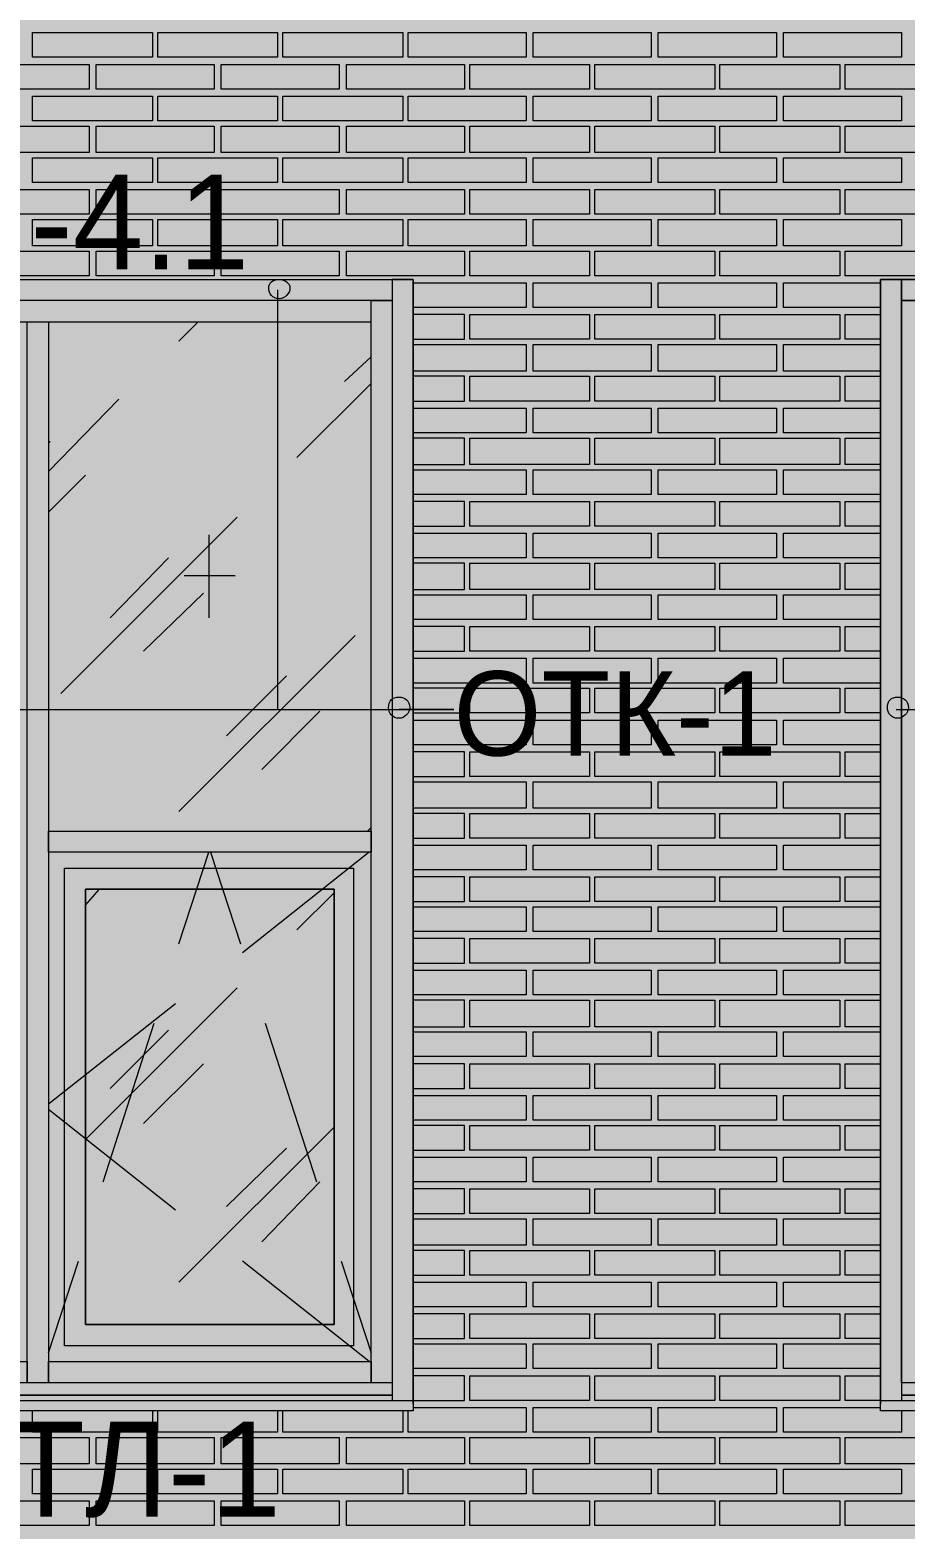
# Model space of a CAD drawing. Header units: millimetres. Extents: x -28928 to 100580, y -22867 to 36490.
# Drawn here: x -5271 to -3171, y -267 to 3332 of the extents above; entities that cross this region are included whole.
import ezdxf

# ---------------------------------------------------------------- set-up
doc = ezdxf.new("R2010")
doc.units = ezdxf.units.MM
doc.layers.add('PDF _Геометрия', color=7, linetype='Continuous', true_color=0x8f8e8d)
doc.layers.add('PDF _Сплошная заливка', color=7, linetype='Continuous', true_color=0xffffff)
doc.layers.add('PDF _Текст', color=7, linetype='Continuous')

msp = doc.modelspace()

# ---------------------------------------------------------------- hatches: boundary and pattern name
at = {"layer": 'PDF _Сплошная заливка', "true_color": 0xdcd6cf, "transparency": 33554559}
h = msp.add_hatch(color=254, dxfattribs=at)
h.paths.add_polyline_path([(-9335.1, -482.4), (-7257.8, -482.4), (-7257.8, -719.3), (-7253.6, -474), (-7245.1, -474), (-7245.1, -719.3), (-7207, -719.3), (-7207, -727.8), (-7164.7, -727.8), (-7164.7, -4713.2), (4931.1, -4713.2), (4931.1, 9028.4), (-9335.1, 9028.4), (-9335.1, 6929.9), (-7274.7, 6929.9), (-7274.7, 4218), (-9335.1, 4218)])
h.paths.add_polyline_path([(-7486.3, -4713.2), (-7486.3, -1163.6), (-9335.1, -1163.6), (-9335.1, -4713.2)])

# ---------------------------------------------------------------- linework, layer by layer
at = {"layer": 'PDF _Геометрия', "lineweight": 9}
for points in [[(-4977.4, 3325.3), (-4977.4, 3266), (-5265.1, 3266), (-5265.1, 3325.3)], [(-4677, 3325.3), (-4677, 3266), (-4964.7, 3266), (-4964.7, 3325.3)], [(-4376.6, 3325.3), (-4376.6, 3266), (-4664.3, 3266), (-4664.3, 3325.3)], [(-4080.5, 3325.3), (-4080.5, 3266), (-4363.9, 3266), (-4363.9, 3325.3)], [(-3780.1, 3325.3), (-3780.1, 3266), (-4063.6, 3266), (-4063.6, 3325.3)], [(-3479.7, 3325.3), (-3479.7, 3266), (-3763.2, 3266), (-3763.2, 3325.3)], [(-3179.3, 3325.3), (-3179.3, 3266), (-3462.8, 3266), (-3462.8, 3325.3)], [(-5129.7, 3189.9), (-5269.3, 3189.9), (-5413.2, 3189.9), (-5413.2, 3249.1), (-5269.3, 3249.1), (-5129.7, 3249.1)], [(-4829.3, 3189.9), (-4968.9, 3189.9), (-5112.8, 3189.9), (-5112.8, 3249.1), (-4968.9, 3249.1), (-4829.3, 3249.1)], [(-4528.9, 3189.9), (-4672.8, 3189.9), (-4812.4, 3189.9), (-4812.4, 3249.1), (-4672.8, 3249.1), (-4528.9, 3249.1)], [(-4228.6, 3189.9), (-4372.4, 3189.9), (-4512, 3189.9), (-4512, 3249.1), (-4372.4, 3249.1), (-4228.6, 3249.1)], [(-3928.2, 3189.9), (-4072, 3189.9), (-4215.9, 3189.9), (-4215.9, 3249.1), (-4072, 3249.1), (-3928.2, 3249.1)], [(-3627.8, 3189.9), (-3771.6, 3189.9), (-3915.5, 3189.9), (-3915.5, 3249.1), (-3771.6, 3249.1), (-3627.8, 3249.1)], [(-3327.4, 3189.9), (-3471.3, 3189.9), (-3615.1, 3189.9), (-3615.1, 3249.1), (-3471.3, 3249.1), (-3327.4, 3249.1)], [(-3031.3, 3189.9), (-3170.9, 3189.9), (-3314.7, 3189.9), (-3314.7, 3249.1), (-3170.9, 3249.1), (-3031.3, 3249.1)], [(-4977.4, 3173), (-4977.4, 3113.7), (-5265.1, 3113.7), (-5265.1, 3173)], [(-4677, 3173), (-4677, 3113.7), (-4964.7, 3113.7), (-4964.7, 3173)], [(-4376.6, 3173), (-4376.6, 3113.7), (-4664.3, 3113.7), (-4664.3, 3173)], [(-4080.5, 3173), (-4080.5, 3113.7), (-4363.9, 3113.7), (-4363.9, 3173)], [(-3780.1, 3173), (-3780.1, 3113.7), (-4063.6, 3113.7), (-4063.6, 3173)], [(-3479.7, 3173), (-3479.7, 3113.7), (-3763.2, 3113.7), (-3763.2, 3173)], [(-3179.3, 3173), (-3179.3, 3113.7), (-3462.8, 3113.7), (-3462.8, 3173)], [(-5129.7, 3037.6), (-5269.3, 3037.6), (-5413.2, 3037.6), (-5413.2, 3101), (-5269.3, 3101), (-5129.7, 3101)], [(-4829.3, 3037.6), (-4968.9, 3037.6), (-5112.8, 3037.6), (-5112.8, 3101), (-4968.9, 3101), (-4829.3, 3101)], [(-4528.9, 3037.6), (-4672.8, 3037.6), (-4812.4, 3037.6), (-4812.4, 3101), (-4672.8, 3101), (-4528.9, 3101)], [(-4228.6, 3037.6), (-4372.4, 3037.6), (-4512, 3037.6), (-4512, 3101), (-4372.4, 3101), (-4228.6, 3101)], [(-3928.2, 3037.6), (-4072, 3037.6), (-4215.9, 3037.6), (-4215.9, 3101), (-4072, 3101), (-3928.2, 3101)], [(-3627.8, 3037.6), (-3771.6, 3037.6), (-3915.5, 3037.6), (-3915.5, 3101), (-3771.6, 3101), (-3627.8, 3101)], [(-3327.4, 3037.6), (-3471.3, 3037.6), (-3615.1, 3037.6), (-3615.1, 3101), (-3471.3, 3101), (-3327.4, 3101)], [(-3031.3, 3037.6), (-3170.9, 3037.6), (-3314.7, 3037.6), (-3314.7, 3101), (-3170.9, 3101), (-3031.3, 3101)], [(-4977.4, 3024.9), (-4977.4, 2965.7), (-5265.1, 2965.7), (-5265.1, 3024.9)], [(-4677, 3024.9), (-4677, 2965.7), (-4964.7, 2965.7), (-4964.7, 3024.9)], [(-4376.6, 3024.9), (-4376.6, 2965.7), (-4664.3, 2965.7), (-4664.3, 3024.9)], [(-4080.5, 3024.9), (-4080.5, 2965.7), (-4363.9, 2965.7), (-4363.9, 3024.9)], [(-3780.1, 3024.9), (-3780.1, 2965.7), (-4063.6, 2965.7), (-4063.6, 3024.9)], [(-3479.7, 3024.9), (-3479.7, 2965.7), (-3763.2, 2965.7), (-3763.2, 3024.9)], [(-3179.3, 3024.9), (-3179.3, 2965.7), (-3462.8, 2965.7), (-3462.8, 3024.9)], [(-5129.7, 2889.5), (-5269.3, 2889.5), (-5413.2, 2889.5), (-5413.2, 2948.7), (-5269.3, 2948.7), (-5129.7, 2948.7)], [(-4829.3, 2889.5), (-4968.9, 2889.5), (-5112.8, 2889.5), (-5112.8, 2948.7), (-4968.9, 2948.7), (-4829.3, 2948.7)], [(-4528.9, 2889.5), (-4672.8, 2889.5), (-4812.4, 2889.5), (-4812.4, 2948.7), (-4672.8, 2948.7), (-4528.9, 2948.7)], [(-4228.6, 2889.5), (-4372.4, 2889.5), (-4512, 2889.5), (-4512, 2948.7), (-4372.4, 2948.7), (-4228.6, 2948.7)], [(-3928.2, 2889.5), (-4072, 2889.5), (-4215.9, 2889.5), (-4215.9, 2948.7), (-4072, 2948.7), (-3928.2, 2948.7)], [(-3627.8, 2889.5), (-3771.6, 2889.5), (-3915.5, 2889.5), (-3915.5, 2948.7), (-3771.6, 2948.7), (-3627.8, 2948.7)], [(-3327.4, 2889.5), (-3471.3, 2889.5), (-3615.1, 2889.5), (-3615.1, 2948.7), (-3471.3, 2948.7), (-3327.4, 2948.7)], [(-3031.3, 2889.5), (-3170.9, 2889.5), (-3314.7, 2889.5), (-3314.7, 2948.7), (-3170.9, 2948.7), (-3031.3, 2948.7)], [(-4977.4, 2876.8), (-4977.4, 2813.4), (-5265.1, 2813.4), (-5265.1, 2876.8)], [(-4677, 2876.8), (-4677, 2813.4), (-4964.7, 2813.4), (-4964.7, 2876.8)], [(-4376.6, 2876.8), (-4376.6, 2813.4), (-4664.3, 2813.4), (-4664.3, 2876.8)], [(-4080.5, 2876.8), (-4080.5, 2813.4), (-4363.9, 2813.4), (-4363.9, 2876.8)], [(-3780.1, 2876.8), (-3780.1, 2813.4), (-4063.6, 2813.4), (-4063.6, 2876.8)], [(-3479.7, 2876.8), (-3479.7, 2813.4), (-3763.2, 2813.4), (-3763.2, 2876.8)], [(-3179.3, 2876.8), (-3179.3, 2813.4), (-3462.8, 2813.4), (-3462.8, 2876.8)], [(-5129.7, 2741.4), (-5269.3, 2741.4), (-5413.2, 2741.4), (-5413.2, 2800.7), (-5269.3, 2800.7), (-5129.7, 2800.7)], [(-4829.3, 2741.4), (-4968.9, 2741.4), (-5112.8, 2741.4), (-5112.8, 2800.7), (-4968.9, 2800.7), (-4829.3, 2800.7)], [(-4528.9, 2741.4), (-4672.8, 2741.4), (-4812.4, 2741.4), (-4812.4, 2800.7), (-4672.8, 2800.7), (-4528.9, 2800.7)], [(-4228.6, 2741.4), (-4372.4, 2741.4), (-4512, 2741.4), (-4512, 2800.7), (-4372.4, 2800.7), (-4228.6, 2800.7)], [(-3928.2, 2741.4), (-4072, 2741.4), (-4215.9, 2741.4), (-4215.9, 2800.7), (-4072, 2800.7), (-3928.2, 2800.7)], [(-3627.8, 2741.4), (-3771.6, 2741.4), (-3915.5, 2741.4), (-3915.5, 2800.7), (-3771.6, 2800.7), (-3627.8, 2800.7)], [(-3327.4, 2741.4), (-3471.3, 2741.4), (-3615.1, 2741.4), (-3615.1, 2800.7), (-3471.3, 2800.7), (-3327.4, 2800.7)], [(-3031.3, 2741.4), (-3170.9, 2741.4), (-3314.7, 2741.4), (-3314.7, 2800.7), (-3170.9, 2800.7), (-3031.3, 2800.7)], [(-3780.1, 2724.5), (-3780.1, 2665.3), (-4063.6, 2665.3), (-4063.6, 2724.5)], [(-3479.7, 2724.5), (-3479.7, 2665.3), (-3763.2, 2665.3), (-3763.2, 2724.5)], [(-3928.2, 2589.1), (-4072, 2589.1), (-4215.9, 2589.1), (-4215.9, 2648.4), (-4072, 2648.4), (-3928.2, 2648.4)], [(-3627.8, 2589.1), (-3771.6, 2589.1), (-3915.5, 2589.1), (-3915.5, 2648.4), (-3771.6, 2648.4), (-3627.8, 2648.4)], [(-3327.4, 2589.1), (-3471.3, 2589.1), (-3615.1, 2589.1), (-3615.1, 2648.4), (-3471.3, 2648.4), (-3327.4, 2648.4)], [(-3780.1, 2576.4), (-3780.1, 2513), (-4063.6, 2513), (-4063.6, 2576.4)], [(-3479.7, 2576.4), (-3479.7, 2513), (-3763.2, 2513), (-3763.2, 2576.4)], [(-3928.2, 2441), (-4072, 2441), (-4215.9, 2441), (-4215.9, 2500.3), (-4072, 2500.3), (-3928.2, 2500.3)], [(-3627.8, 2441), (-3771.6, 2441), (-3915.5, 2441), (-3915.5, 2500.3), (-3771.6, 2500.3), (-3627.8, 2500.3)], [(-3327.4, 2441), (-3471.3, 2441), (-3615.1, 2441), (-3615.1, 2500.3), (-3471.3, 2500.3), (-3327.4, 2500.3)], [(-3780.1, 2424.1), (-3780.1, 2364.9), (-4063.6, 2364.9), (-4063.6, 2424.1)], [(-3479.7, 2424.1), (-3479.7, 2364.9), (-3763.2, 2364.9), (-3763.2, 2424.1)], [(-3928.2, 2288.7), (-4072, 2288.7), (-4215.9, 2288.7), (-4215.9, 2352.2), (-4072, 2352.2), (-3928.2, 2352.2)], [(-3627.8, 2288.7), (-3771.6, 2288.7), (-3915.5, 2288.7), (-3915.5, 2352.2), (-3771.6, 2352.2), (-3627.8, 2352.2)], [(-3327.4, 2288.7), (-3471.3, 2288.7), (-3615.1, 2288.7), (-3615.1, 2352.2), (-3471.3, 2352.2), (-3327.4, 2352.2)], [(-3780.1, 2276), (-3780.1, 2216.8), (-4063.6, 2216.8), (-4063.6, 2276)], [(-3479.7, 2276), (-3479.7, 2216.8), (-3763.2, 2216.8), (-3763.2, 2276)], [(-3928.2, 2140.7), (-4072, 2140.7), (-4215.9, 2140.7), (-4215.9, 2199.9), (-4072, 2199.9), (-3928.2, 2199.9)], [(-3627.8, 2140.7), (-3771.6, 2140.7), (-3915.5, 2140.7), (-3915.5, 2199.9), (-3771.6, 2199.9), (-3627.8, 2199.9)], [(-3327.4, 2140.7), (-3471.3, 2140.7), (-3615.1, 2140.7), (-3615.1, 2199.9), (-3471.3, 2199.9), (-3327.4, 2199.9)], [(-3780.1, 2123.7), (-3780.1, 2064.5), (-4063.6, 2064.5), (-4063.6, 2123.7)], [(-3479.7, 2123.7), (-3479.7, 2064.5), (-3763.2, 2064.5), (-3763.2, 2123.7)], [(-3928.2, 1988.4), (-4072, 1988.4), (-4215.9, 1988.4), (-4215.9, 2051.8), (-4072, 2051.8), (-3928.2, 2051.8)], [(-3627.8, 1988.4), (-3771.6, 1988.4), (-3915.5, 1988.4), (-3915.5, 2051.8), (-3771.6, 2051.8), (-3627.8, 2051.8)], [(-3327.4, 1988.4), (-3471.3, 1988.4), (-3615.1, 1988.4), (-3615.1, 2051.8), (-3471.3, 2051.8), (-3327.4, 2051.8)], [(-3780.1, 1975.7), (-3780.1, 1916.4), (-4063.6, 1916.4), (-4063.6, 1975.7)], [(-3479.7, 1975.7), (-3479.7, 1916.4), (-3763.2, 1916.4), (-3763.2, 1975.7)], [(-3928.2, 1840.3), (-4072, 1840.3), (-4215.9, 1840.3), (-4215.9, 1899.5), (-4072, 1899.5), (-3928.2, 1899.5)], [(-3627.8, 1840.3), (-3771.6, 1840.3), (-3915.5, 1840.3), (-3915.5, 1899.5), (-3771.6, 1899.5), (-3627.8, 1899.5)], [(-3327.4, 1840.3), (-3471.3, 1840.3), (-3615.1, 1840.3), (-3615.1, 1899.5), (-3471.3, 1899.5), (-3327.4, 1899.5)], [(-3780.1, 1823.4), (-3780.1, 1764.1), (-4063.6, 1764.1), (-4063.6, 1823.4)], [(-3479.7, 1823.4), (-3479.7, 1764.1), (-3763.2, 1764.1), (-3763.2, 1823.4)], [(-3928.2, 1692.2), (-4072, 1692.2), (-4215.9, 1692.2), (-4215.9, 1751.4), (-4072, 1751.4), (-3928.2, 1751.4)], [(-3627.8, 1692.2), (-3771.6, 1692.2), (-3915.5, 1692.2), (-3915.5, 1751.4), (-3771.6, 1751.4), (-3627.8, 1751.4)], [(-3327.4, 1692.2), (-3471.3, 1692.2), (-3615.1, 1692.2), (-3615.1, 1751.4), (-3471.3, 1751.4), (-3327.4, 1751.4)], [(-3780.1, 1675.3), (-3780.1, 1616), (-4063.6, 1616), (-4063.6, 1675.3)], [(-3479.7, 1675.3), (-3479.7, 1616), (-3763.2, 1616), (-3763.2, 1675.3)], [(-3928.2, 1539.9), (-4072, 1539.9), (-4215.9, 1539.9), (-4215.9, 1599.1), (-4072, 1599.1), (-3928.2, 1599.1)], [(-3627.8, 1539.9), (-3771.6, 1539.9), (-3915.5, 1539.9), (-3915.5, 1599.1), (-3771.6, 1599.1), (-3627.8, 1599.1)], [(-3327.4, 1539.9), (-3471.3, 1539.9), (-3615.1, 1539.9), (-3615.1, 1599.1), (-3471.3, 1599.1), (-3327.4, 1599.1)], [(-3780.1, 1527.2), (-3780.1, 1463.7), (-4063.6, 1463.7), (-4063.6, 1527.2)], [(-3479.7, 1527.2), (-3479.7, 1463.7), (-3763.2, 1463.7), (-3763.2, 1527.2)], [(-3928.2, 1391.8), (-4072, 1391.8), (-4215.9, 1391.8), (-4215.9, 1451), (-4072, 1451), (-3928.2, 1451)], [(-3627.8, 1391.8), (-3771.6, 1391.8), (-3915.5, 1391.8), (-3915.5, 1451), (-3771.6, 1451), (-3627.8, 1451)], [(-3327.4, 1391.8), (-3471.3, 1391.8), (-3615.1, 1391.8), (-3615.1, 1451), (-3471.3, 1451), (-3327.4, 1451)], [(-3780.1, 1374.9), (-3780.1, 1315.7), (-4063.6, 1315.7), (-4063.6, 1374.9)], [(-3479.7, 1374.9), (-3479.7, 1315.7), (-3763.2, 1315.7), (-3763.2, 1374.9)], [(-3928.2, 1239.5), (-4072, 1239.5), (-4215.9, 1239.5), (-4215.9, 1298.7), (-4072, 1298.7), (-3928.2, 1298.7)], [(-3627.8, 1239.5), (-3771.6, 1239.5), (-3915.5, 1239.5), (-3915.5, 1298.7), (-3771.6, 1298.7), (-3627.8, 1298.7)], [(-3327.4, 1239.5), (-3471.3, 1239.5), (-3615.1, 1239.5), (-3615.1, 1298.7), (-3471.3, 1298.7), (-3327.4, 1298.7)], [(-3780.1, 1226.8), (-3780.1, 1167.6), (-4063.6, 1167.6), (-4063.6, 1226.8)], [(-3479.7, 1226.8), (-3479.7, 1167.6), (-3763.2, 1167.6), (-3763.2, 1226.8)], [(-3928.2, 1091.4), (-4072, 1091.4), (-4215.9, 1091.4), (-4215.9, 1150.7), (-4072, 1150.7), (-3928.2, 1150.7)], [(-3627.8, 1091.4), (-3771.6, 1091.4), (-3915.5, 1091.4), (-3915.5, 1150.7), (-3771.6, 1150.7), (-3627.8, 1150.7)], [(-3327.4, 1091.4), (-3471.3, 1091.4), (-3615.1, 1091.4), (-3615.1, 1150.7), (-3471.3, 1150.7), (-3327.4, 1150.7)], [(-3780.1, 1074.5), (-3780.1, 1015.3), (-4063.6, 1015.3), (-4063.6, 1074.5)], [(-3479.7, 1074.5), (-3479.7, 1015.3), (-3763.2, 1015.3), (-3763.2, 1074.5)], [(-3928.2, 939.1), (-4072, 939.1), (-4215.9, 939.1), (-4215.9, 1002.6), (-4072, 1002.6), (-3928.2, 1002.6)], [(-3627.8, 939.1), (-3771.6, 939.1), (-3915.5, 939.1), (-3915.5, 1002.6), (-3771.6, 1002.6), (-3627.8, 1002.6)], [(-3327.4, 939.1), (-3471.3, 939.1), (-3615.1, 939.1), (-3615.1, 1002.6), (-3471.3, 1002.6), (-3327.4, 1002.6)], [(-3780.1, 926.4), (-3780.1, 867.2), (-4063.6, 867.2), (-4063.6, 926.4)], [(-3479.7, 926.4), (-3479.7, 867.2), (-3763.2, 867.2), (-3763.2, 926.4)], [(-3928.2, 791), (-4072, 791), (-4215.9, 791), (-4215.9, 850.3), (-4072, 850.3), (-3928.2, 850.3)], [(-3627.8, 791), (-3771.6, 791), (-3915.5, 791), (-3915.5, 850.3), (-3771.6, 850.3), (-3627.8, 850.3)], [(-3327.4, 791), (-3471.3, 791), (-3615.1, 791), (-3615.1, 850.3), (-3471.3, 850.3), (-3327.4, 850.3)], [(-3780.1, 774.1), (-3780.1, 714.9), (-4063.6, 714.9), (-4063.6, 774.1)], [(-3479.7, 774.1), (-3479.7, 714.9), (-3763.2, 714.9), (-3763.2, 774.1)], [(-3928.2, 643), (-4072, 643), (-4215.9, 643), (-4215.9, 702.2), (-4072, 702.2), (-3928.2, 702.2)], [(-3627.8, 643), (-3771.6, 643), (-3915.5, 643), (-3915.5, 702.2), (-3771.6, 702.2), (-3627.8, 702.2)], [(-3327.4, 643), (-3471.3, 643), (-3615.1, 643), (-3615.1, 702.2), (-3471.3, 702.2), (-3327.4, 702.2)], [(-3780.1, 626), (-3780.1, 566.8), (-4063.6, 566.8), (-4063.6, 626)], [(-3479.7, 626), (-3479.7, 566.8), (-3763.2, 566.8), (-3763.2, 626)], [(-3928.2, 490.7), (-4072, 490.7), (-4215.9, 490.7), (-4215.9, 549.9), (-4072, 549.9), (-3928.2, 549.9)], [(-3627.8, 490.7), (-3771.6, 490.7), (-3915.5, 490.7), (-3915.5, 549.9), (-3771.6, 549.9), (-3627.8, 549.9)], [(-3327.4, 490.7), (-3471.3, 490.7), (-3615.1, 490.7), (-3615.1, 549.9), (-3471.3, 549.9), (-3327.4, 549.9)], [(-3780.1, 478), (-3780.1, 414.5), (-4063.6, 414.5), (-4063.6, 478)], [(-3479.7, 478), (-3479.7, 414.5), (-3763.2, 414.5), (-3763.2, 478)], [(-3928.2, 342.6), (-4072, 342.6), (-4215.9, 342.6), (-4215.9, 401.8), (-4072, 401.8), (-3928.2, 401.8)], [(-3627.8, 342.6), (-3771.6, 342.6), (-3915.5, 342.6), (-3915.5, 401.8), (-3771.6, 401.8), (-3627.8, 401.8)], [(-3327.4, 342.6), (-3471.3, 342.6), (-3615.1, 342.6), (-3615.1, 401.8), (-3471.3, 401.8), (-3327.4, 401.8)], [(-3780.1, 325.7), (-3780.1, 266.4), (-4063.6, 266.4), (-4063.6, 325.7)], [(-3479.7, 325.7), (-3479.7, 266.4), (-3763.2, 266.4), (-3763.2, 325.7)], [(-3928.2, 190.3), (-4072, 190.3), (-4215.9, 190.3), (-4215.9, 249.5), (-4072, 249.5), (-3928.2, 249.5)], [(-3627.8, 190.3), (-3771.6, 190.3), (-3915.5, 190.3), (-3915.5, 249.5), (-3771.6, 249.5), (-3627.8, 249.5)], [(-3327.4, 190.3), (-3471.3, 190.3), (-3615.1, 190.3), (-3615.1, 249.5), (-3471.3, 249.5), (-3327.4, 249.5)], [(-3780.1, 177.6), (-3780.1, 118.4), (-4063.6, 118.4), (-4063.6, 177.6)], [(-3479.7, 177.6), (-3479.7, 118.4), (-3763.2, 118.4), (-3763.2, 177.6)], [(-3928.2, 42.2), (-4072, 42.2), (-4215.9, 42.2), (-4215.9, 101.4), (-4072, 101.4), (-3928.2, 101.4)], [(-3627.8, 42.2), (-3771.6, 42.2), (-3915.5, 42.2), (-3915.5, 101.4), (-3771.6, 101.4), (-3627.8, 101.4)], [(-3327.4, 42.2), (-3471.3, 42.2), (-3615.1, 42.2), (-3615.1, 101.4), (-3471.3, 101.4), (-3327.4, 101.4)], [(-3780.1, 25.3), (-3780.1, -34), (-4063.6, -34), (-4063.6, 25.3)], [(-3479.7, 25.3), (-3479.7, -34), (-3763.2, -34), (-3763.2, 25.3)], [(-5129.7, -110.1), (-5269.3, -110.1), (-5413.2, -110.1), (-5413.2, -46.6), (-5269.3, -46.6), (-5129.7, -46.6)], [(-4829.3, -110.1), (-4968.9, -110.1), (-5112.8, -110.1), (-5112.8, -46.6), (-4968.9, -46.6), (-4829.3, -46.6)], [(-4528.9, -110.1), (-4672.8, -110.1), (-4812.4, -110.1), (-4812.4, -46.6), (-4672.8, -46.6), (-4528.9, -46.6)], [(-4228.6, -110.1), (-4372.4, -110.1), (-4512, -110.1), (-4512, -46.6), (-4372.4, -46.6), (-4228.6, -46.6)], [(-3928.2, -110.1), (-4072, -110.1), (-4215.9, -110.1), (-4215.9, -46.6), (-4072, -46.6), (-3928.2, -46.6)], [(-3627.8, -110.1), (-3771.6, -110.1), (-3915.5, -110.1), (-3915.5, -46.6), (-3771.6, -46.6), (-3627.8, -46.6)], [(-3327.4, -110.1), (-3471.3, -110.1), (-3615.1, -110.1), (-3615.1, -46.6), (-3471.3, -46.6), (-3327.4, -46.6)], [(-3031.3, -110.1), (-3170.9, -110.1), (-3314.7, -110.1), (-3314.7, -46.6), (-3170.9, -46.6), (-3031.3, -46.6)], [(-4977.4, -122.8), (-4977.4, -182), (-5265.1, -182), (-5265.1, -122.8)], [(-4677, -122.8), (-4677, -182), (-4964.7, -182), (-4964.7, -122.8)], [(-4376.6, -122.8), (-4376.6, -182), (-4664.3, -182), (-4664.3, -122.8)], [(-4080.5, -122.8), (-4080.5, -182), (-4363.9, -182), (-4363.9, -122.8)], [(-3780.1, -122.8), (-3780.1, -182), (-4063.6, -182), (-4063.6, -122.8)], [(-3479.7, -122.8), (-3479.7, -182), (-3763.2, -182), (-3763.2, -122.8)], [(-3179.3, -122.8), (-3179.3, -182), (-3462.8, -182), (-3462.8, -122.8)], [(-5129.7, -258.2), (-5269.3, -258.2), (-5413.2, -258.2), (-5413.2, -199), (-5269.3, -199), (-5129.7, -199)], [(-4829.3, -258.2), (-4968.9, -258.2), (-5112.8, -258.2), (-5112.8, -199), (-4968.9, -199), (-4829.3, -199)], [(-4528.9, -258.2), (-4672.8, -258.2), (-4812.4, -258.2), (-4812.4, -199), (-4672.8, -199), (-4528.9, -199)], [(-4228.6, -258.2), (-4372.4, -258.2), (-4512, -258.2), (-4512, -199), (-4372.4, -199), (-4228.6, -199)], [(-3928.2, -258.2), (-4072, -258.2), (-4215.9, -258.2), (-4215.9, -199), (-4072, -199), (-3928.2, -199)], [(-3627.8, -258.2), (-3771.6, -258.2), (-3915.5, -258.2), (-3915.5, -199), (-3771.6, -199), (-3627.8, -199)], [(-3327.4, -258.2), (-3471.3, -258.2), (-3615.1, -258.2), (-3615.1, -199), (-3471.3, -199), (-3327.4, -199)], [(-3031.3, -258.2), (-3170.9, -258.2), (-3314.7, -258.2), (-3314.7, -199), (-3170.9, -199), (-3031.3, -199)]]:
    msp.add_lwpolyline(points, close=True, dxfattribs=at)
at = {"layer": 'PDF _Геометрия', "color": 7, "lineweight": 9}
for points in [[(-6153.6, 2733), (-4351.3, 2733), (-4351.3, 33.7), (-4351.3, 109.9), (-4351.3, 1383.4), (-4351.3, 2656.8), (-4351.3, 2733), (-4402, 2733), (-4402, 2656.8), (-4402, 1383.4), (-4402, 109.9), (-4402, 42.2)], [(-4677, 2707.6), (-4677, 1700.7), (-4253.9, 1700.7), (-4385.1, 1700.7)], [(1419.5, 2733), (-3230.1, 2733), (-3230.1, 33.7), (-3230.1, 109.9), (-3230.1, 1383.4), (-3230.1, 2656.8), (-3230.1, 2733), (-3179.3, 2733), (-3179.3, 2656.8), (-3179.3, 2682.2), (-3128.6, 2682.2)], [(-4913.9, 2584.9), (-4867.4, 2631.4)], [(-4516.3, 2487.6), (-4452.8, 2546.8)], [(-4630.5, 2305.7), (-4452.8, 2483.4)], [(-5227, 2271.8), (-5057.8, 2445.3)], [(-5227, 2339.5), (-5222.8, 2343.7)], [(-5227, 2174.5), (-5138.2, 2263.4)], [(-5197.4, 1738.7), (-4774.3, 2161.8)], [(-4842, 2119.5), (-4842, 1920.7)], [(-5078.9, 1920.7), (-4939.3, 2064.5)], [(-4901.3, 2022.2), (-4778.6, 2022.2)], [(-4998.6, 1840.3), (-4854.7, 1979.9)], [(-4913.9, 1455.3), (-4490.9, 1878.4)], [(-4799.7, 1637.2), (-4655.9, 1781)], [(-6132.4, 1700.7), (-4253.9, 1700.7)], [(-4715.1, 1556.8), (-4575.5, 1696.4)], [(-3192, 1700.7), (1487.2, 1700.7)], [(-4461.3, 1408.7), (-4452.8, 1417.2)], [(1368.7, 84.5), (-3179.3, 84.5), (-3179.3, 1383.4), (-3179.3, 109.9), (-3179.3, 42.2)], [(-4913.9, 1138), (-4842, 1358)], [(-4837.8, 1358), (-4765.9, 1138)], [(-4457, 1358), (-4761.6, 1116.8)], [(-5138.2, 1231), (-5104.3, 1269.1)], [(-4630.5, 1171.8), (-4541.6, 1260.7)], [(-5138.2, 668.4), (-4774.3, 1032.2)], [(-4922.4, 994.1), (-5227, 753)], [(-5095.9, 566.8), (-4973.2, 947.6)], [(-4706.6, 947.6), (-4583.9, 566.8)], [(-5078.9, 791), (-4939.3, 930.7)], [(-4998.6, 706.4), (-4854.7, 850.3)], [(-4922.4, 499.1), (-5227, 740.3)], [(-4913.9, 325.7), (-4541.6, 698)], [(-4799.7, 507.6), (-4655.9, 647.2)], [(-4715.1, 423), (-4575.5, 566.8)], [(-5227, 156.4), (-5155.1, 376.4)], [(-4457, 135.3), (-4761.6, 376.4)], [(-4524.7, 376.4), (-4452.8, 156.4)], [(-4402, 84.5), (-6102.8, 84.5)], [(-3128.6, 84.5), (-3179.3, 84.5)], [(-4351.3, 46.4), (-4351.3, 42.2), (-4351.3, 16.8), (-6153.6, 16.8), (-6153.6, 42.2), (-6153.6, 46.4)], [(-6153.6, 42.2), (-4351.3, 42.2)], [(-4402, 54.9), (-6102.8, 54.9), (-4402, 54.9)], [(-4402, 54.9), (-6102.8, 54.9)], [(1419.5, 46.4), (1419.5, 42.2), (1419.5, 16.8), (-3230.1, 16.8), (-3230.1, 42.2), (-3230.1, 46.4)], [(-3230.1, 42.2), (1419.5, 42.2)], [(1368.7, 54.9), (-3179.3, 54.9), (1368.7, 54.9)], [(1368.7, 54.9), (-3179.3, 54.9)], [(-4351.3, 25.3), (-4351.3, 21)], [(-3230.1, 21), (-3230.1, 25.3)]]:
    msp.add_lwpolyline(points, dxfattribs=at)
for points in [[(-5252.4, 2682.2), (-6102.8, 2682.2), (-6102.8, 2631.4), (-5252.4, 2631.4), (-4452.8, 2631.4), (-4452.8, 2682.2), (-5252.4, 2682.2), (-6077.4, 2682.2), (-6102.8, 2682.2), (-6102.8, 2733), (-6077.4, 2733), (-5252.4, 2733), (-4427.4, 2733), (-4402, 2733), (-4402, 2682.2), (-4427.4, 2682.2)], [(1343.4, 2733), (1368.7, 2733), (1368.7, 2682.2), (1343.4, 2682.2), (442.2, 2682.2), (-454.7, 2682.2), (-1355.9, 2682.2), (-2252.8, 2682.2), (-3153.9, 2682.2), (-3179.3, 2682.2), (-3179.3, 2733), (-3153.9, 2733), (-2252.8, 2733), (-1355.9, 2733), (-454.7, 2733), (442.2, 2733)], [(-4452.8, 2656.8), (-4452.8, 2682.2), (-4402, 2682.2), (-4402, 2656.8), (-4402, 1383.4), (-4402, 84.5), (-4452.8, 84.5), (-4452.8, 1383.4)], [(-5227, 84.5), (-5277.8, 84.5), (-6052, 84.5), (-6052, 135.3), (-5277.8, 135.3), (-5277.8, 84.5), (-5277.8, 1383.4), (-5277.8, 2631.4), (-5227, 2631.4), (-5227, 1383.4)], [(-3179.3, 1383.4), (-3179.3, 2656.8)], [(-4452.8, 1358), (-5227, 1358), (-5227, 1408.7), (-4452.8, 1408.7)], [(-5188.9, 1319.9), (-4495.1, 1319.9), (-4495.1, 173.4), (-5188.9, 173.4)], [(-4495.1, 1319.9), (-4495.1, 173.4), (-5188.9, 173.4), (-5188.9, 1319.9)], [(-4541.6, 1269.1), (-5138.2, 1269.1), (-5138.2, 224.1), (-4541.6, 224.1)], [(-5138.2, 224.1), (-5138.2, 1269.1), (-4541.6, 1269.1), (-4541.6, 224.1)], [(-4452.8, 84.5), (-5227, 84.5), (-5227, 135.3), (-4452.8, 135.3)]]:
    msp.add_lwpolyline(points, close=True, dxfattribs=at)
at = {"layer": 'PDF _Геометрия', "lineweight": 9}
for points in [[(-4351.3, 2724.5), (-4080.5, 2724.5), (-4080.5, 2665.3), (-4351.3, 2665.3)], [(-3230.1, 2665.3), (-3462.8, 2665.3), (-3462.8, 2724.5), (-3230.1, 2724.5)], [(-4351.3, 2589.1), (-4228.6, 2589.1), (-4228.6, 2648.4), (-4351.3, 2648.4)], [(-3230.1, 2589.1), (-3314.7, 2589.1), (-3314.7, 2648.4), (-3230.1, 2648.4)], [(-4351.3, 2576.4), (-4080.5, 2576.4), (-4080.5, 2513), (-4351.3, 2513)], [(-3230.1, 2513), (-3462.8, 2513), (-3462.8, 2576.4), (-3230.1, 2576.4)], [(-4351.3, 2441), (-4228.6, 2441), (-4228.6, 2500.3), (-4351.3, 2500.3)], [(-3230.1, 2441), (-3314.7, 2441), (-3314.7, 2500.3), (-3230.1, 2500.3)], [(-4351.3, 2424.1), (-4080.5, 2424.1), (-4080.5, 2364.9), (-4351.3, 2364.9)], [(-3230.1, 2364.9), (-3462.8, 2364.9), (-3462.8, 2424.1), (-3230.1, 2424.1)], [(-4351.3, 2288.7), (-4228.6, 2288.7), (-4228.6, 2352.2), (-4351.3, 2352.2)], [(-3230.1, 2288.7), (-3314.7, 2288.7), (-3314.7, 2352.2), (-3230.1, 2352.2)], [(-4351.3, 2276), (-4080.5, 2276), (-4080.5, 2216.8), (-4351.3, 2216.8)], [(-3230.1, 2216.8), (-3462.8, 2216.8), (-3462.8, 2276), (-3230.1, 2276)], [(-4351.3, 2140.7), (-4228.6, 2140.7), (-4228.6, 2199.9), (-4351.3, 2199.9)], [(-3230.1, 2140.7), (-3314.7, 2140.7), (-3314.7, 2199.9), (-3230.1, 2199.9)], [(-4351.3, 2123.7), (-4080.5, 2123.7), (-4080.5, 2064.5), (-4351.3, 2064.5)], [(-3230.1, 2064.5), (-3462.8, 2064.5), (-3462.8, 2123.7), (-3230.1, 2123.7)], [(-4351.3, 1988.4), (-4228.6, 1988.4), (-4228.6, 2051.8), (-4351.3, 2051.8)], [(-3230.1, 1988.4), (-3314.7, 1988.4), (-3314.7, 2051.8), (-3230.1, 2051.8)], [(-4351.3, 1975.7), (-4080.5, 1975.7), (-4080.5, 1916.4), (-4351.3, 1916.4)], [(-3230.1, 1916.4), (-3462.8, 1916.4), (-3462.8, 1975.7), (-3230.1, 1975.7)], [(-4351.3, 1840.3), (-4228.6, 1840.3), (-4228.6, 1899.5), (-4351.3, 1899.5)], [(-3230.1, 1840.3), (-3314.7, 1840.3), (-3314.7, 1899.5), (-3230.1, 1899.5)], [(-4351.3, 1823.4), (-4080.5, 1823.4), (-4080.5, 1764.1), (-4351.3, 1764.1)], [(-3230.1, 1764.1), (-3462.8, 1764.1), (-3462.8, 1823.4), (-3230.1, 1823.4)], [(-4351.3, 1692.2), (-4228.6, 1692.2), (-4228.6, 1751.4), (-4351.3, 1751.4)], [(-3230.1, 1692.2), (-3314.7, 1692.2), (-3314.7, 1751.4), (-3230.1, 1751.4)], [(-4351.3, 1675.3), (-4080.5, 1675.3), (-4080.5, 1616), (-4351.3, 1616)], [(-3230.1, 1616), (-3462.8, 1616), (-3462.8, 1675.3), (-3230.1, 1675.3)], [(-4351.3, 1539.9), (-4228.6, 1539.9), (-4228.6, 1599.1), (-4351.3, 1599.1)], [(-3230.1, 1539.9), (-3314.7, 1539.9), (-3314.7, 1599.1), (-3230.1, 1599.1)], [(-4351.3, 1527.2), (-4080.5, 1527.2), (-4080.5, 1463.7), (-4351.3, 1463.7)], [(-3230.1, 1463.7), (-3462.8, 1463.7), (-3462.8, 1527.2), (-3230.1, 1527.2)], [(-4351.3, 1391.8), (-4228.6, 1391.8), (-4228.6, 1451), (-4351.3, 1451)], [(-3230.1, 1391.8), (-3314.7, 1391.8), (-3314.7, 1451), (-3230.1, 1451)], [(-4351.3, 1374.9), (-4080.5, 1374.9), (-4080.5, 1315.7), (-4351.3, 1315.7)], [(-3230.1, 1315.7), (-3462.8, 1315.7), (-3462.8, 1374.9), (-3230.1, 1374.9)], [(-4351.3, 1239.5), (-4228.6, 1239.5), (-4228.6, 1298.7), (-4351.3, 1298.7)], [(-3230.1, 1239.5), (-3314.7, 1239.5), (-3314.7, 1298.7), (-3230.1, 1298.7)], [(-4351.3, 1226.8), (-4080.5, 1226.8), (-4080.5, 1167.6), (-4351.3, 1167.6)], [(-3230.1, 1167.6), (-3462.8, 1167.6), (-3462.8, 1226.8), (-3230.1, 1226.8)], [(-4351.3, 1091.4), (-4228.6, 1091.4), (-4228.6, 1150.7), (-4351.3, 1150.7)], [(-3230.1, 1091.4), (-3314.7, 1091.4), (-3314.7, 1150.7), (-3230.1, 1150.7)], [(-4351.3, 1074.5), (-4080.5, 1074.5), (-4080.5, 1015.3), (-4351.3, 1015.3)], [(-3230.1, 1015.3), (-3462.8, 1015.3), (-3462.8, 1074.5), (-3230.1, 1074.5)], [(-4351.3, 939.1), (-4228.6, 939.1), (-4228.6, 1002.6), (-4351.3, 1002.6)], [(-3230.1, 939.1), (-3314.7, 939.1), (-3314.7, 1002.6), (-3230.1, 1002.6)], [(-4351.3, 926.4), (-4080.5, 926.4), (-4080.5, 867.2), (-4351.3, 867.2)], [(-3230.1, 867.2), (-3462.8, 867.2), (-3462.8, 926.4), (-3230.1, 926.4)], [(-4351.3, 791), (-4228.6, 791), (-4228.6, 850.3), (-4351.3, 850.3)], [(-3230.1, 791), (-3314.7, 791), (-3314.7, 850.3), (-3230.1, 850.3)], [(-4351.3, 774.1), (-4080.5, 774.1), (-4080.5, 714.9), (-4351.3, 714.9)], [(-3230.1, 714.9), (-3462.8, 714.9), (-3462.8, 774.1), (-3230.1, 774.1)], [(-4351.3, 643), (-4228.6, 643), (-4228.6, 702.2), (-4351.3, 702.2)], [(-3230.1, 643), (-3314.7, 643), (-3314.7, 702.2), (-3230.1, 702.2)], [(-4351.3, 626), (-4080.5, 626), (-4080.5, 566.8), (-4351.3, 566.8)], [(-3230.1, 566.8), (-3462.8, 566.8), (-3462.8, 626), (-3230.1, 626)], [(-4351.3, 490.7), (-4228.6, 490.7), (-4228.6, 549.9), (-4351.3, 549.9)], [(-3230.1, 490.7), (-3314.7, 490.7), (-3314.7, 549.9), (-3230.1, 549.9)], [(-4351.3, 478), (-4080.5, 478), (-4080.5, 414.5), (-4351.3, 414.5)], [(-3230.1, 414.5), (-3462.8, 414.5), (-3462.8, 478), (-3230.1, 478)], [(-4351.3, 342.6), (-4228.6, 342.6), (-4228.6, 401.8), (-4351.3, 401.8)], [(-3230.1, 342.6), (-3314.7, 342.6), (-3314.7, 401.8), (-3230.1, 401.8)], [(-4351.3, 325.7), (-4080.5, 325.7), (-4080.5, 266.4), (-4351.3, 266.4)], [(-3230.1, 266.4), (-3462.8, 266.4), (-3462.8, 325.7), (-3230.1, 325.7)], [(-4351.3, 190.3), (-4228.6, 190.3), (-4228.6, 249.5), (-4351.3, 249.5)], [(-3230.1, 190.3), (-3314.7, 190.3), (-3314.7, 249.5), (-3230.1, 249.5)], [(-4351.3, 177.6), (-4080.5, 177.6), (-4080.5, 118.4), (-4351.3, 118.4)], [(-3230.1, 118.4), (-3462.8, 118.4), (-3462.8, 177.6), (-3230.1, 177.6)], [(-4351.3, 42.2), (-4228.6, 42.2), (-4228.6, 101.4), (-4351.3, 101.4)], [(-3230.1, 42.2), (-3314.7, 42.2), (-3314.7, 101.4), (-3230.1, 101.4)], [(-4977.4, 16.8), (-4977.4, -34), (-5265.1, -34), (-5265.1, 16.8)], [(-4677, 16.8), (-4677, -34), (-4964.7, -34), (-4964.7, 16.8)], [(-4376.6, 16.8), (-4376.6, -34), (-4664.3, -34), (-4664.3, 16.8)], [(-4351.3, 25.3), (-4080.5, 25.3), (-4080.5, -34), (-4363.9, -34), (-4363.9, 16.8)], [(-3179.3, 16.8), (-3179.3, -34), (-3462.8, -34), (-3462.8, 25.3), (-3230.1, 25.3)]]:
    msp.add_lwpolyline(points, dxfattribs=at)
at = {"layer": 'PDF _Геометрия', "color": 7, "lineweight": 9}
for points in [[(-4698.2, 2711.8), (-4698.2, 2724.5), (-4689.7, 2733), (-4672.8, 2733)], [(-4698.2, 2711.8), (-4698.2, 2724.5), (-4689.7, 2733), (-4672.8, 2733)], [(-4672.8, 2686.4), (-4689.7, 2686.4), (-4698.2, 2699.1), (-4698.2, 2711.8)], [(-4672.8, 2686.4), (-4689.7, 2686.4), (-4698.2, 2699.1), (-4698.2, 2711.8)], [(-4672.8, 2733), (-4660.1, 2733), (-4647.4, 2724.5), (-4647.4, 2711.8)], [(-4672.8, 2733), (-4660.1, 2733), (-4647.4, 2724.5), (-4647.4, 2711.8)], [(-4647.4, 2711.8), (-4647.4, 2699.1), (-4660.1, 2686.4), (-4672.8, 2686.4)], [(-4647.4, 2711.8), (-4647.4, 2699.1), (-4660.1, 2686.4), (-4672.8, 2686.4)], [(-4410.5, 1704.9), (-4410.5, 1721.8), (-4402, 1730.3), (-4385.1, 1730.3)], [(-4410.5, 1704.9), (-4410.5, 1721.8), (-4402, 1730.3), (-4385.1, 1730.3)], [(-4385.1, 1730.3), (-4372.4, 1730.3), (-4359.7, 1721.8), (-4359.7, 1704.9)], [(-4385.1, 1730.3), (-4372.4, 1730.3), (-4359.7, 1721.8), (-4359.7, 1704.9)], [(-3213.2, 1704.9), (-3213.2, 1721.8), (-3204.7, 1730.3), (-3187.8, 1730.3)], [(-3213.2, 1704.9), (-3213.2, 1721.8), (-3204.7, 1730.3), (-3187.8, 1730.3)], [(-3187.8, 1730.3), (-3175.1, 1730.3), (-3162.4, 1721.8), (-3162.4, 1704.9)], [(-3187.8, 1730.3), (-3175.1, 1730.3), (-3162.4, 1721.8), (-3162.4, 1704.9)], [(-4385.1, 1679.5), (-4402, 1679.5), (-4410.5, 1692.2), (-4410.5, 1704.9)], [(-4385.1, 1679.5), (-4402, 1679.5), (-4410.5, 1692.2), (-4410.5, 1704.9)], [(-4359.7, 1704.9), (-4359.7, 1692.2), (-4372.4, 1679.5), (-4385.1, 1679.5)], [(-4359.7, 1704.9), (-4359.7, 1692.2), (-4372.4, 1679.5), (-4385.1, 1679.5)], [(-3187.8, 1679.5), (-3204.7, 1679.5), (-3213.2, 1692.2), (-3213.2, 1704.9)], [(-3187.8, 1679.5), (-3204.7, 1679.5), (-3213.2, 1692.2), (-3213.2, 1704.9)], [(-3162.4, 1704.9), (-3162.4, 1692.2), (-3175.1, 1679.5), (-3187.8, 1679.5)], [(-3162.4, 1704.9), (-3162.4, 1692.2), (-3175.1, 1679.5), (-3187.8, 1679.5)]]:
    msp.add_open_spline(points, degree=3, dxfattribs=at)
at = {"layer": 'PDF _Сплошная заливка', "lineweight": 9, "transparency": 33554559}
for points in [[(-5227, 2631.4), (-5227, 1408.7), (-4452.8, 2631.4), (-4452.8, 1408.7)], [(-5138.2, 1269.1), (-5138.2, 224.1), (-4541.6, 1269.1), (-4541.6, 224.1)]]:
    msp.add_solid(points, dxfattribs=at)

# ---------------------------------------------------------------- texts
at = {"layer": 'PDF _Текст', "attachment_point": 4, "style": ''}
for s, insert, char_height in [('ВН-4.1', (-5693.2, 2870.6), 227.71), ('ОТК-1', (-4254.5, 1689.7), 202.56), ('ОТЛ-1', (-5562.4, -124.7), 227.71)]:
    msp.add_mtext(s, dxfattribs=dict(at, insert=insert, char_height=char_height))

doc.saveas('drawing.dxf')
